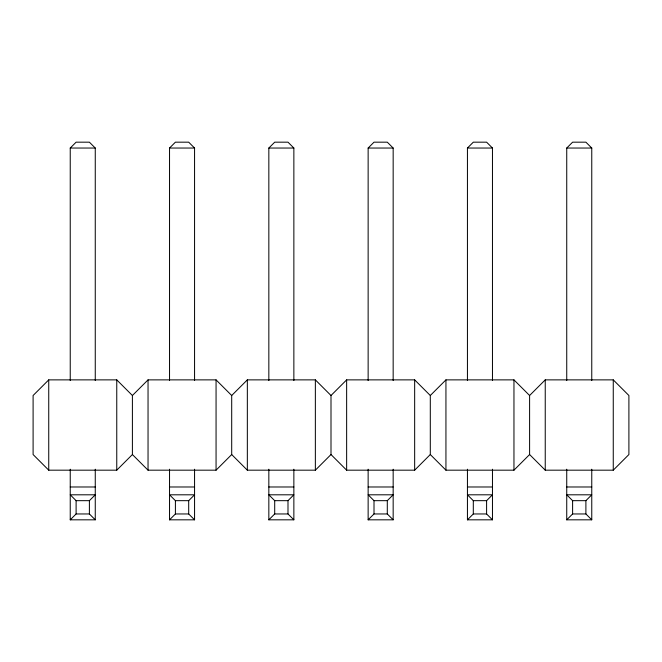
<?xml version="1.0" encoding="UTF-8"?>
<svg xmlns="http://www.w3.org/2000/svg" width="662" height="662" viewBox="0 0 662 662"><rect width="100%" height="100%" fill="white"/><g stroke="black" fill="none" stroke-linecap="round" stroke-linejoin="round"><path stroke-width="0.99" d="M70.238 380.551L70.238 148.04L76.105 142.173L89.395 142.173L95.262 148.04L95.262 380.551M169.538 380.551L169.538 148.04L175.405 142.173L188.695 142.173L194.562 148.04L194.562 380.551M268.838 380.551L268.838 148.04L274.705 142.173L287.995 142.173L293.862 148.04L293.862 380.551M48.74 379.872L33.1 395.504L33.1 454.537L48.74 470.177L116.76 470.177L132.4 454.537L132.4 395.504L116.76 379.872L48.74 379.872L48.74 470.177M368.138 380.551L368.138 148.04L374.005 142.173L387.295 142.173L393.162 148.04L393.162 380.551M132.4 395.504L148.04 379.872L216.06 379.872L231.7 395.504L231.7 454.537L216.06 470.177L148.04 470.177L132.4 454.537M70.238 519.827L76.105 513.96L89.395 513.96L95.262 519.827L70.238 519.827L70.238 469.217M89.395 500.671L95.262 494.804L70.238 494.804L76.105 500.671L89.395 500.671L89.395 513.96M467.438 380.551L467.438 148.04L473.305 142.173L486.595 142.173L492.462 148.04L492.462 380.551M231.7 395.504L247.34 379.872L315.36 379.872L331 395.504L331 454.537L315.36 470.177L247.34 470.177L231.7 454.537M169.538 519.827L175.405 513.96L188.695 513.96L194.562 519.827L169.538 519.827L169.538 469.217M188.695 500.671L194.562 494.804L169.538 494.804L175.405 500.671L188.695 500.671L188.695 513.96M566.738 380.551L566.738 148.04L572.605 142.173L585.895 142.173L591.762 148.04L591.762 380.551M331 395.504L346.64 379.872L414.66 379.872L430.3 395.504L430.3 454.537L445.94 470.177L513.96 470.177L529.6 454.537L529.6 395.504L545.24 379.872L613.26 379.872L628.9 395.504L628.9 454.537L613.26 470.177L545.24 470.177L529.6 454.537M268.838 519.827L274.705 513.96L287.995 513.96L293.862 519.827L268.838 519.827L268.838 469.217M287.995 500.671L293.862 494.804L268.838 494.804L274.705 500.671L287.995 500.671L287.995 513.96M430.3 395.504L445.94 379.872L513.96 379.872L529.6 395.504M331 454.537L346.64 470.177L414.66 470.177L430.3 454.537M368.138 519.827L374.005 513.96L387.295 513.96L393.162 519.827L368.138 519.827L368.138 469.217M387.295 500.671L393.162 494.804L368.138 494.804L374.005 500.671L387.295 500.671L387.295 513.96M467.438 519.827L473.305 513.96L486.595 513.96L492.462 519.827L467.438 519.827L467.438 469.217M486.595 500.671L492.462 494.804L467.438 494.804L473.305 500.671L486.595 500.671L486.595 513.96M566.738 519.827L572.605 513.96L585.895 513.96L591.762 519.827L566.738 519.827L566.738 469.217M585.895 500.671L591.762 494.804L566.738 494.804L572.605 500.671L585.895 500.671L585.895 513.96M70.238 148.04L95.262 148.04M169.538 148.04L194.562 148.04M268.838 148.04L293.862 148.04M368.138 148.04L393.162 148.04M467.438 148.04L492.462 148.04M566.738 148.04L591.762 148.04M70.238 486.984L95.262 486.984M169.538 486.984L194.562 486.984M268.838 486.984L293.862 486.984M368.138 486.984L393.162 486.984M467.438 486.984L492.462 486.984M566.738 486.984L591.762 486.984M613.26 379.872L613.26 470.177M591.762 469.217L591.762 519.827M572.605 500.671L572.605 513.96M545.24 379.872L545.24 470.177M513.96 379.872L513.96 470.177M492.462 469.217L492.462 519.827M473.305 500.671L473.305 513.96M445.94 379.872L445.94 470.177M414.66 379.872L414.66 470.177M393.162 469.217L393.162 519.827M374.005 500.671L374.005 513.96M346.64 379.872L346.64 470.177M315.36 379.872L315.36 470.177M293.862 469.217L293.862 519.827M274.705 500.671L274.705 513.96M247.34 379.872L247.34 470.177M216.06 379.872L216.06 470.177M194.562 469.217L194.562 519.827M175.405 500.671L175.405 513.96M148.04 379.872L148.04 470.177M116.76 379.872L116.76 470.177M95.262 469.217L95.262 519.827M76.105 500.671L76.105 513.96"/></g></svg>
